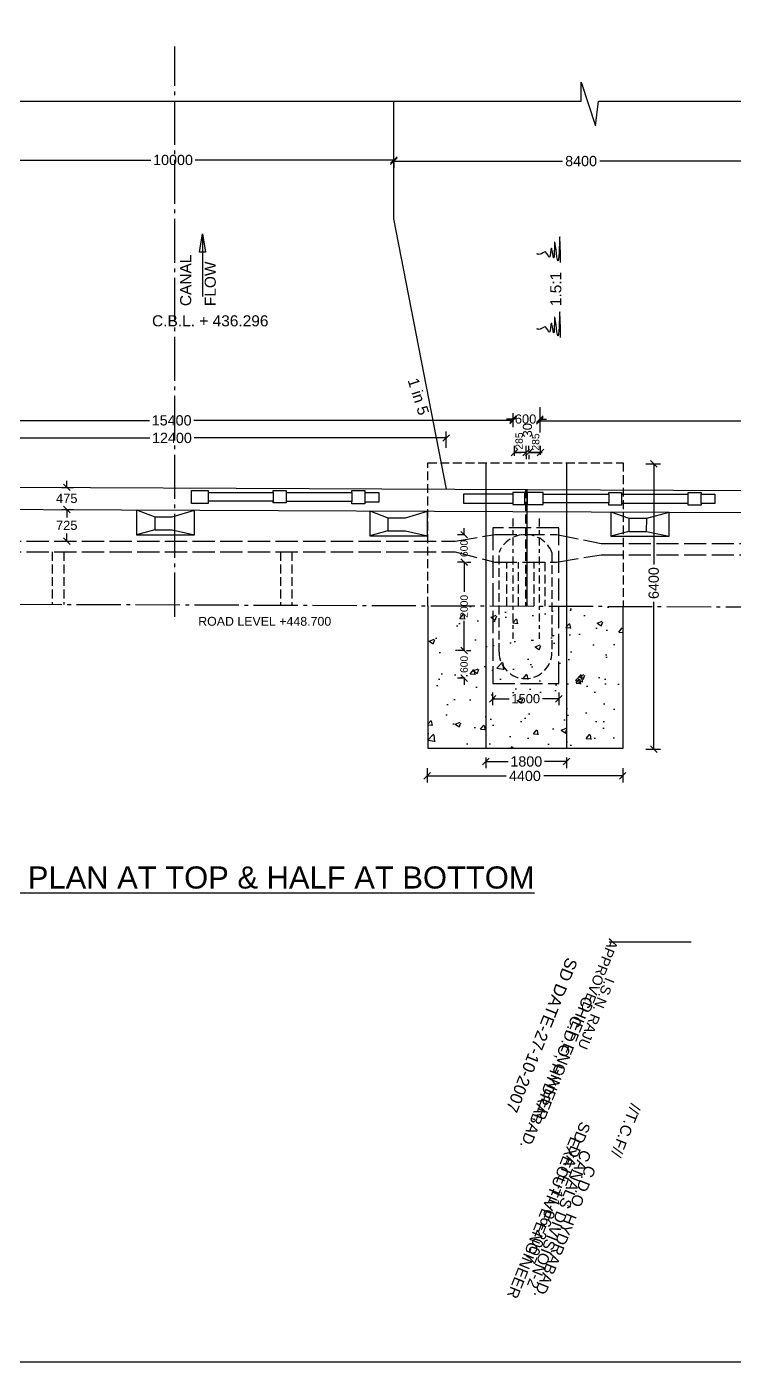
# Model space of a CAD drawing. Header units: inches. Extents: x 19201.6 to 19297.2, y 19008.4 to 19074.4.
# Drawn here: x 19236.53 to 19255.71, y 19008.42 to 19044.64 of the extents above; entities that cross this region are included whole.
import ezdxf

# ---------------------------------------------------------------- set-up
doc = ezdxf.new("R2010")
doc.units = ezdxf.units.IN
doc.header["$MEASUREMENT"] = 0
doc.linetypes.add('ACAD_ISO02W100', pattern=[15, 12, -3])
doc.linetypes.add('ACAD_ISO04W100', pattern=[30, 24, -3, 0, -3])
for name, color, linetype in [('DIMENSION', 255, 'Continuous'), ('DRAWING', 2, 'Continuous'), ('HATCH', 255, 'Continuous'), ('TEXT', 255, 'Continuous'), ('TXT', 7, 'Continuous'), ('TXT @ 1', 7, 'Continuous')]:
    doc.layers.add(name, color=color, linetype=linetype)
doc.styles.add('Notes', font='arial.ttf', dxfattribs={"height": 0.1})
doc.styles.get("Standard").update_dxf_attribs({"font": 'arial.ttf'})
doc.dimstyles.get("Standard").update_dxf_attribs({"dimtxt": 0.25, "dimasz": 0.18, "dimexe": 0.18, "dimexo": 0.0625, "dimgap": 0.09, "dimtad": 0, "dimtih": 1, "dimtoh": 1, "dimdec": 4, "dimzin": 0, "dimdsep": 46, "dimtxsty": 'Standard', "dimblk": 'OBLIQUE', "dimcen": 0.09, "dimadec": 0, "dimazin": 0, "dimtfac": 1, "dimtdec": 4, "dimtofl": 0, "dimtmove": 0, "dimatfit": 3, "dimfxl": 1, "dimtolj": 1, "dimtzin": 0, "dimarcsym": 0})

# ---------------------------------------------------------------- blocks, each defined once
blk = doc.blocks.new('_Oblique')
at = {"color": 0, "linetype": 'ByBlock', "lineweight": -2}
blk.add_line((-0.5, -0.5), (0.5, 0.5), dxfattribs=at)
blk = doc.blocks.new('*D29')
at = {"layer": 'Defpoints', "color": 0, "transparency": 16777216}
for p in [(19231.202, 19034.221), (19249.707, 19034.221), (19249.707, 19033.966)]:
    blk.add_point(p, dxfattribs=at)
at = {"layer": 'DIMENSION', "color": 0, "lineweight": -2, "transparency": 16777216}
for p, q in [((19231.202, 19034.158), (19231.202, 19033.786)), ((19249.707, 19034.158), (19249.707, 19033.786)), ((19231.202, 19033.966), (19239.855, 19033.966)), ((19249.707, 19033.966), (19241.054, 19033.966))]:
    blk.add_line(p, q, dxfattribs=at)
at = {"layer": 'DIMENSION', "color": 0, "lineweight": -2, "transparency": 16777216, "xscale": 0.18, "yscale": 0.18, "zscale": 0.18, "rotation": 180}
blk.add_blockref('_Oblique', (19231.202, 19033.966), dxfattribs=at)
at = {"layer": 'DIMENSION', "color": 0, "lineweight": -2, "transparency": 16777216, "xscale": 0.18, "yscale": 0.18, "zscale": 0.18}
blk.add_blockref('_Oblique', (19249.707, 19033.966), dxfattribs=at)
at = {"layer": 'DIMENSION', "color": 0, "transparency": 16777216, "insert": (19240.454, 19033.966), "char_height": 0.2778, "attachment_point": 5}
blk.add_mtext('\\A1;15400', dxfattribs=at)
blk = doc.blocks.new('*D30')
at = {"layer": 'Defpoints', "color": 0, "transparency": 16777216}
for p in [(19247.895, 19033.489), (19233.03, 19033.162), (19247.895, 19033.162)]:
    blk.add_point(p, dxfattribs=at)
at = {"layer": 'DIMENSION', "color": 0, "lineweight": -2, "transparency": 16777216}
for p, q in [((19233.03, 19033.224), (19233.03, 19033.669)), ((19233.03, 19033.489), (19239.863, 19033.489)), ((19247.895, 19033.489), (19241.061, 19033.489)), ((19247.895, 19033.224), (19247.895, 19033.669))]:
    blk.add_line(p, q, dxfattribs=at)
at = {"layer": 'DIMENSION', "color": 0, "lineweight": -2, "transparency": 16777216, "xscale": 0.18, "yscale": 0.18, "zscale": 0.18, "rotation": 180}
blk.add_blockref('_Oblique', (19233.03, 19033.489), dxfattribs=at)
at = {"layer": 'DIMENSION', "color": 0, "lineweight": -2, "transparency": 16777216, "xscale": 0.18, "yscale": 0.18, "zscale": 0.18}
blk.add_blockref('_Oblique', (19247.895, 19033.489), dxfattribs=at)
at = {"layer": 'DIMENSION', "color": 0, "transparency": 16777216, "insert": (19240.462, 19033.489), "char_height": 0.2778, "attachment_point": 5}
blk.add_mtext('\\A1;12400', dxfattribs=at)
blk = doc.blocks.new('*D38')
at = {"layer": 'Defpoints', "color": 0, "transparency": 16777216}
for p in [(19237.402, 19032.151), (19237.402, 19031.547), (19237.611, 19031.547)]:
    blk.add_point(p, dxfattribs=at)
at = {"layer": 'DIMENSION', "color": 0, "lineweight": -2, "transparency": 16777216}
for p, q in [((19237.611, 19032.151), (19237.611, 19032.331)), ((19237.465, 19032.151), (19237.791, 19032.151)), ((19237.465, 19031.547), (19237.791, 19031.547)), ((19237.611, 19031.547), (19237.611, 19031.367))]:
    blk.add_line(p, q, dxfattribs=at)
at = {"layer": 'DIMENSION', "color": 0, "lineweight": -2, "transparency": 16777216, "xscale": 0.18, "yscale": 0.18, "zscale": 0.18}
for p, rotation in [((19237.611, 19032.151), 270), ((19237.611, 19031.547), 90)]:
    blk.add_blockref('_Oblique', p, dxfattribs=dict(at, rotation=rotation))
at = {"layer": 'DIMENSION', "color": 0, "transparency": 16777216, "insert": (19237.611, 19031.849), "char_height": 0.25, "attachment_point": 5}
blk.add_mtext('\\A1;475', dxfattribs=at)
blk = doc.blocks.new('*D39')
at = {"layer": 'Defpoints', "color": 0, "transparency": 16777216}
for p in [(19237.409, 19031.547), (19237.409, 19030.691), (19237.61, 19030.691)]:
    blk.add_point(p, dxfattribs=at)
at = {"layer": 'DIMENSION', "color": 0, "lineweight": -2, "transparency": 16777216}
for p, q in [((19237.472, 19031.547), (19237.79, 19031.547)), ((19237.61, 19031.547), (19237.61, 19031.337)), ((19237.61, 19030.691), (19237.61, 19030.901)), ((19237.472, 19030.691), (19237.79, 19030.691))]:
    blk.add_line(p, q, dxfattribs=at)
at = {"layer": 'DIMENSION', "color": 0, "lineweight": -2, "transparency": 16777216, "xscale": 0.18, "yscale": 0.18, "zscale": 0.18}
for p, rotation in [((19237.61, 19031.547), 90), ((19237.61, 19030.691), 270)]:
    blk.add_blockref('_Oblique', p, dxfattribs=dict(at, rotation=rotation))
at = {"layer": 'DIMENSION', "color": 0, "transparency": 16777216, "insert": (19237.61, 19031.119), "char_height": 0.25, "attachment_point": 5}
blk.add_mtext('\\A1;725', dxfattribs=at)
blk = doc.blocks.new('*D40')
at = {"layer": 'Defpoints', "color": 0, "transparency": 16777216}
for p in [(19249.707, 19034.075), (19250.435, 19034.075), (19250.435, 19034.002)]:
    blk.add_point(p, dxfattribs=at)
at = {"layer": 'DIMENSION', "color": 0, "lineweight": -2, "transparency": 16777216}
for p, q in [((19249.707, 19034.002), (19249.527, 19034.002)), ((19249.707, 19034.012), (19249.707, 19033.822)), ((19250.435, 19034.012), (19250.435, 19033.822)), ((19250.435, 19034.002), (19250.615, 19034.002))]:
    blk.add_line(p, q, dxfattribs=at)
at = {"layer": 'DIMENSION', "color": 0, "lineweight": -2, "transparency": 16777216, "xscale": 0.18, "yscale": 0.18, "zscale": 0.18}
blk.add_blockref('_Oblique', (19249.707, 19034.002), dxfattribs=at)
at = {"layer": 'DIMENSION', "color": 0, "lineweight": -2, "transparency": 16777216, "xscale": 0.18, "yscale": 0.18, "zscale": 0.18, "rotation": 180}
blk.add_blockref('_Oblique', (19250.435, 19034.002), dxfattribs=at)
at = {"layer": 'DIMENSION', "color": 0, "transparency": 16777216, "insert": (19250.048, 19034.002), "char_height": 0.25, "attachment_point": 5}
blk.add_mtext('\\A1;600', dxfattribs=at)
blk = doc.blocks.new('*D41')
at = {"layer": 'Defpoints', "color": 0, "transparency": 16777216}
for p in [(19250.435, 19034.032), (19268.896, 19034.032), (19268.896, 19033.958)]:
    blk.add_point(p, dxfattribs=at)
at = {"layer": 'DIMENSION', "color": 0, "lineweight": -2, "transparency": 16777216}
for p, q in [((19250.435, 19033.97), (19250.435, 19033.778)), ((19250.435, 19033.958), (19259.066, 19033.958)), ((19268.896, 19033.958), (19260.265, 19033.958)), ((19268.896, 19033.97), (19268.896, 19033.778))]:
    blk.add_line(p, q, dxfattribs=at)
at = {"layer": 'DIMENSION', "color": 0, "lineweight": -2, "transparency": 16777216, "xscale": 0.18, "yscale": 0.18, "zscale": 0.18, "rotation": 180}
blk.add_blockref('_Oblique', (19250.435, 19033.958), dxfattribs=at)
at = {"layer": 'DIMENSION', "color": 0, "lineweight": -2, "transparency": 16777216, "xscale": 0.18, "yscale": 0.18, "zscale": 0.18}
blk.add_blockref('_Oblique', (19268.896, 19033.958), dxfattribs=at)
at = {"layer": 'DIMENSION', "color": 0, "transparency": 16777216, "insert": (19259.666, 19033.958), "char_height": 0.2778, "attachment_point": 5}
blk.add_mtext('\\A1;15400', dxfattribs=at)
blk = doc.blocks.new('*D43')
at = {"layer": 'Defpoints', "color": 0, "transparency": 16777216}
for p in [(19253.243, 19032.791), (19253.243, 19025.048), (19253.522, 19025.048)]:
    blk.add_point(p, dxfattribs=at)
at = {"layer": 'DIMENSION', "color": 0, "lineweight": -2, "transparency": 16777216}
for p, q in [((19253.305, 19032.791), (19253.702, 19032.791)), ((19253.522, 19032.791), (19253.522, 19030.06)), ((19253.522, 19025.048), (19253.522, 19029.049)), ((19253.305, 19025.048), (19253.702, 19025.048))]:
    blk.add_line(p, q, dxfattribs=at)
at = {"layer": 'DIMENSION', "color": 0, "lineweight": -2, "transparency": 16777216, "xscale": 0.18, "yscale": 0.18, "zscale": 0.18}
for p, rotation in [((19253.522, 19032.791), 90), ((19253.522, 19025.048), 270)]:
    blk.add_blockref('_Oblique', p, dxfattribs=dict(at, rotation=rotation))
at = {"layer": 'DIMENSION', "color": 0, "transparency": 16777216, "insert": (19253.522, 19029.554), "char_height": 0.2778, "attachment_point": 5, "rotation": 90}
blk.add_mtext('\\A1;6400', dxfattribs=at)
blk = doc.blocks.new('*D44')
at = {"layer": 'Defpoints', "color": 0, "transparency": 16777216}
for p in [(19248.461, 19030.867), (19248.382, 19030.118), (19248.461, 19030.118)]:
    blk.add_point(p, dxfattribs=at)
at = {"layer": 'DIMENSION', "color": 0, "lineweight": -2, "transparency": 16777216}
for p, q in [((19248.382, 19030.867), (19248.382, 19031.047)), ((19248.398, 19030.867), (19248.202, 19030.867)), ((19248.398, 19030.118), (19248.202, 19030.118)), ((19248.382, 19030.118), (19248.382, 19029.938))]:
    blk.add_line(p, q, dxfattribs=at)
at = {"layer": 'DIMENSION', "color": 0, "lineweight": -2, "transparency": 16777216, "xscale": 0.18, "yscale": 0.18, "zscale": 0.18}
for p, rotation in [((19248.382, 19030.867), 270), ((19248.382, 19030.118), 90)]:
    blk.add_blockref('_Oblique', p, dxfattribs=dict(at, rotation=rotation))
at = {"layer": 'DIMENSION', "color": 0, "transparency": 16777216, "insert": (19248.382, 19030.493), "char_height": 0.2, "attachment_point": 5, "rotation": 90}
blk.add_mtext('\\A1;600', dxfattribs=at)
blk = doc.blocks.new('*D45')
at = {"layer": 'Defpoints', "color": 0, "transparency": 16777216}
for p in [(19248.382, 19030.126), (19248.382, 19027.723), (19248.383, 19027.723)]:
    blk.add_point(p, dxfattribs=at)
at = {"layer": 'DIMENSION', "color": 0, "lineweight": -2, "transparency": 16777216}
for p, q in [((19248.383, 19030.126), (19248.383, 19029.314)), ((19248.444, 19030.126), (19248.563, 19030.126)), ((19248.383, 19027.723), (19248.383, 19028.534)), ((19248.444, 19027.723), (19248.563, 19027.723))]:
    blk.add_line(p, q, dxfattribs=at)
at = {"layer": 'DIMENSION', "color": 0, "lineweight": -2, "transparency": 16777216, "xscale": 0.18, "yscale": 0.18, "zscale": 0.18}
for p, rotation in [((19248.383, 19030.126), 90), ((19248.383, 19027.723), 270)]:
    blk.add_blockref('_Oblique', p, dxfattribs=dict(at, rotation=rotation))
at = {"layer": 'DIMENSION', "color": 0, "transparency": 16777216, "insert": (19248.383, 19028.924), "char_height": 0.2, "attachment_point": 5, "rotation": 90}
blk.add_mtext('\\A1;2000', dxfattribs=at)
blk = doc.blocks.new('*D46')
at = {"layer": 'Defpoints', "color": 0, "transparency": 16777216}
for p in [(19248.461, 19027.723), (19248.382, 19026.974), (19248.461, 19026.974)]:
    blk.add_point(p, dxfattribs=at)
at = {"layer": 'DIMENSION', "color": 0, "lineweight": -2, "transparency": 16777216}
for p, q in [((19248.398, 19027.723), (19248.202, 19027.723)), ((19248.382, 19027.723), (19248.382, 19027.903)), ((19248.398, 19026.974), (19248.202, 19026.974)), ((19248.382, 19026.974), (19248.382, 19026.794))]:
    blk.add_line(p, q, dxfattribs=at)
at = {"layer": 'DIMENSION', "color": 0, "lineweight": -2, "transparency": 16777216, "xscale": 0.18, "yscale": 0.18, "zscale": 0.18}
for p, rotation in [((19248.382, 19027.723), 270), ((19248.382, 19026.974), 90)]:
    blk.add_blockref('_Oblique', p, dxfattribs=dict(at, rotation=rotation))
at = {"layer": 'DIMENSION', "color": 0, "transparency": 16777216, "insert": (19248.382, 19027.349), "char_height": 0.2, "attachment_point": 5, "rotation": 90}
blk.add_mtext('\\A1;600', dxfattribs=at)
blk = doc.blocks.new('*D47')
at = {"layer": 'Defpoints', "color": 0, "transparency": 16777216}
for p in [(19249.156, 19026.647), (19250.948, 19026.647), (19250.948, 19026.419)]:
    blk.add_point(p, dxfattribs=at)
at = {"layer": 'DIMENSION', "color": 0, "lineweight": -2, "transparency": 16777216}
for p, q in [((19249.156, 19026.584), (19249.156, 19026.239)), ((19250.948, 19026.584), (19250.948, 19026.239)), ((19249.156, 19026.419), (19249.601, 19026.419)), ((19250.948, 19026.419), (19250.503, 19026.419))]:
    blk.add_line(p, q, dxfattribs=at)
at = {"layer": 'DIMENSION', "color": 0, "lineweight": -2, "transparency": 16777216, "xscale": 0.18, "yscale": 0.18, "zscale": 0.18, "rotation": 180}
blk.add_blockref('_Oblique', (19249.156, 19026.419), dxfattribs=at)
at = {"layer": 'DIMENSION', "color": 0, "lineweight": -2, "transparency": 16777216, "xscale": 0.18, "yscale": 0.18, "zscale": 0.18}
blk.add_blockref('_Oblique', (19250.948, 19026.419), dxfattribs=at)
at = {"layer": 'DIMENSION', "color": 0, "transparency": 16777216, "insert": (19250.052, 19026.419), "char_height": 0.25, "attachment_point": 5}
blk.add_mtext('\\A1;1500', dxfattribs=at)
blk = doc.blocks.new('*D48')
at = {"layer": 'Defpoints', "color": 0, "transparency": 16777216}
for p in [(19248.972, 19024.886), (19251.161, 19024.886), (19251.161, 19024.715)]:
    blk.add_point(p, dxfattribs=at)
at = {"layer": 'DIMENSION', "color": 0, "lineweight": -2, "transparency": 16777216}
for p, q in [((19248.972, 19024.823), (19248.972, 19024.535)), ((19251.161, 19024.823), (19251.161, 19024.535)), ((19248.972, 19024.715), (19249.576, 19024.715)), ((19251.161, 19024.715), (19250.558, 19024.715))]:
    blk.add_line(p, q, dxfattribs=at)
at = {"layer": 'DIMENSION', "color": 0, "lineweight": -2, "transparency": 16777216, "xscale": 0.18, "yscale": 0.18, "zscale": 0.18, "rotation": 180}
blk.add_blockref('_Oblique', (19248.972, 19024.715), dxfattribs=at)
at = {"layer": 'DIMENSION', "color": 0, "lineweight": -2, "transparency": 16777216, "xscale": 0.18, "yscale": 0.18, "zscale": 0.18}
blk.add_blockref('_Oblique', (19251.161, 19024.715), dxfattribs=at)
at = {"layer": 'DIMENSION', "color": 0, "transparency": 16777216, "insert": (19250.067, 19024.715), "char_height": 0.2778, "attachment_point": 5}
blk.add_mtext('\\A1;1800', dxfattribs=at)
blk = doc.blocks.new('*D49')
at = {"layer": 'Defpoints', "color": 0, "transparency": 16777216}
for p in [(19247.38, 19024.594), (19252.68, 19024.594), (19252.68, 19024.323)]:
    blk.add_point(p, dxfattribs=at)
at = {"layer": 'DIMENSION', "color": 0, "lineweight": -2, "transparency": 16777216}
for p, q in [((19247.38, 19024.532), (19247.38, 19024.143)), ((19252.68, 19024.532), (19252.68, 19024.143)), ((19247.38, 19024.323), (19249.52, 19024.323)), ((19252.68, 19024.323), (19250.54, 19024.323))]:
    blk.add_line(p, q, dxfattribs=at)
at = {"layer": 'DIMENSION', "color": 0, "lineweight": -2, "transparency": 16777216, "xscale": 0.18, "yscale": 0.18, "zscale": 0.18, "rotation": 180}
blk.add_blockref('_Oblique', (19247.38, 19024.323), dxfattribs=at)
at = {"layer": 'DIMENSION', "color": 0, "lineweight": -2, "transparency": 16777216, "xscale": 0.18, "yscale": 0.18, "zscale": 0.18}
blk.add_blockref('_Oblique', (19252.68, 19024.323), dxfattribs=at)
at = {"layer": 'DIMENSION', "color": 0, "transparency": 16777216, "insert": (19250.03, 19024.323), "char_height": 0.2778, "attachment_point": 5}
blk.add_mtext('\\A1;4400', dxfattribs=at)
blk = doc.blocks.new('*D60')
at = {"layer": 'Defpoints', "color": 0, "transparency": 16777216}
for p in [(19234.509, 19041.028), (19246.475, 19041.028), (19246.475, 19041.028)]:
    blk.add_point(p, dxfattribs=at)
at = {"layer": 'DIMENSION', "color": 0, "lineweight": -2, "transparency": 16777216}
for p, q in [((19234.509, 19041.028), (19239.893, 19041.028)), ((19246.475, 19041.028), (19241.091, 19041.028)), ((19246.475, 19041.09), (19246.475, 19041.208)), ((19234.509, 19040.966), (19234.509, 19040.848))]:
    blk.add_line(p, q, dxfattribs=at)
at = {"layer": 'DIMENSION', "color": 0, "lineweight": -2, "transparency": 16777216, "xscale": 0.18, "yscale": 0.18, "zscale": 0.18, "rotation": 180}
blk.add_blockref('_Oblique', (19234.509, 19041.028), dxfattribs=at)
at = {"layer": 'DIMENSION', "color": 0, "lineweight": -2, "transparency": 16777216, "xscale": 0.18, "yscale": 0.18, "zscale": 0.18}
blk.add_blockref('_Oblique', (19246.475, 19041.028), dxfattribs=at)
at = {"layer": 'DIMENSION', "color": 0, "transparency": 16777216, "insert": (19240.492, 19041.028), "char_height": 0.2778, "attachment_point": 5}
blk.add_mtext('\\A1;10000', dxfattribs=at)
blk = doc.blocks.new('*D61')
at = {"layer": 'Defpoints', "color": 0, "transparency": 16777216}
for p in [(19246.475, 19041.028), (19256.631, 19040.998), (19256.631, 19040.998)]:
    blk.add_point(p, dxfattribs=at)
at = {"layer": 'DIMENSION', "color": 0, "lineweight": -2, "transparency": 16777216}
for p, q in [((19256.631, 19041.06), (19256.631, 19041.178)), ((19246.475, 19040.998), (19251.048, 19040.998)), ((19246.475, 19040.965), (19246.475, 19040.818)), ((19256.631, 19040.998), (19252.057, 19040.998))]:
    blk.add_line(p, q, dxfattribs=at)
at = {"layer": 'DIMENSION', "color": 0, "lineweight": -2, "transparency": 16777216, "xscale": 0.18, "yscale": 0.18, "zscale": 0.18, "rotation": 180}
blk.add_blockref('_Oblique', (19246.475, 19040.998), dxfattribs=at)
at = {"layer": 'DIMENSION', "color": 0, "lineweight": -2, "transparency": 16777216, "xscale": 0.18, "yscale": 0.18, "zscale": 0.18}
blk.add_blockref('_Oblique', (19256.631, 19040.998), dxfattribs=at)
at = {"layer": 'DIMENSION', "color": 0, "transparency": 16777216, "insert": (19251.553, 19040.998), "char_height": 0.2778, "attachment_point": 5}
blk.add_mtext('\\A1;8400', dxfattribs=at)

msp = doc.modelspace()

# ---------------------------------------------------------------- hatches: boundary and pattern name
at = {"layer": 'HATCH'}
h = msp.add_hatch(dxfattribs=at)
h.set_pattern_fill('AR-CONC', color=256, scale=0.2, style=0)
h.set_pattern_definition([(50, (0, 0), (1.434520365, -0.12550427), [0.15, -1.65]), (355, (0, 0), (-0.27750267, 1.50438427), [0.12, -1.32]), (100.4514, (0.1195, -0.0105), (1.15701876, 1.378879084), [0.12748038, -1.402284224]), (46.1842, (0, 0.4), (2.1344821, -0.33103803), [0.225, -2.475]), (96.6356, (0.1779, 0.3724), (1.86932541, 1.94823574), [0.19122058, -2.103426]), (351.1842, (0, 0.4), (1.86932389, 1.9482372), [0.18, -1.98]), (21, (0.2, 0.3), (1.193814104, -0.80523778), [0.15, -1.65]), (326, (0.2, 0.3), (0.48663066, 1.45030009), [0.12, -1.32]), (71.4514, (0.2995, 0.2329), (1.68044526, 0.64506099), [0.12748038, -1.402284224]), (37.5, (0, 0), (0.024319711, 0.665787708), [0, -1.304, 0, -1.34, 0, -1.325]), (7.5, (0, 0), (0.526139075, 0.788823424), [0, -0.764, 0, -1.274, 0, -0.505]), (327.5, (-0.446, 0), (1.067644872, -0.045109743), [0, -0.5, 0, -1.56, 0, -2.07]), (317.5, (-0.646, 0), (1.16637234, 0.200209965), [0, -0.65, 0, -1.036, 0, -1.47])])
h.paths.add_polyline_path([(19247.39948, 19028.94115), (19252.69034, 19028.94115), (19252.69034, 19025.0781), (19247.39948, 19025.0781)])

# ---------------------------------------------------------------- linework, layer by layer
at = {"layer": 'DIMENSION'}
for p, q in [((19249.74851, 19033.12614), (19249.74851, 19033.27617)), ((19249.74851, 19033.00501), (19249.74851, 19033.24364)), ((19250.06363, 19033.09617), (19249.74851, 19033.09617)), ((19249.74851, 19033.09617), (19249.92851, 19033.09617)), ((19250.06363, 19033.09485), (19249.88363, 19033.09485)), ((19250.06363, 19033.03755), (19250.06363, 19033.27617)), ((19250.13848, 19033.12482), (19250.13848, 19033.27485)), ((19250.13848, 19033.09485), (19250.49848, 19033.09485)), ((19250.45359, 19033.09485), (19250.13848, 19033.09485)), ((19250.13848, 19033.09485), (19250.31848, 19033.09485)), ((19250.45359, 19033.09353), (19250.27359, 19033.09353)), ((19250.45359, 19033.03623), (19250.45359, 19033.27485)), ((19250.06363, 19033.03367), (19250.06363, 19032.91485)), ((19250.13848, 19033.03367), (19250.13848, 19032.91485))]:
    msp.add_line(p, q, dxfattribs=at)
msp.add_lwpolyline([(19250.43468, 19034.32192), (19250.43468, 19033.63544)], dxfattribs=at)
at = {"layer": 'DRAWING'}
msp.add_lwpolyline([(19296.90739, 19008.42213), (19201.60416, 19008.42213), (19201.60416, 19074.43576), (19296.90739, 19074.43576)], close=True, dxfattribs=at)
at = {"layer": 'DRAWING', "linetype": 'ACAD_ISO04W100', "ltscale": 0.05}
for points in [[(19240.54244, 19028.6368), (19240.54244, 19044.10404)], [(19202.67644, 19029.10555), (19279.25061, 19028.82406)]]:
    msp.add_lwpolyline(points, dxfattribs=at)
at = {"layer": 'DRAWING'}
for points in [[(19203.90584, 19042.62565), (19229.23329, 19042.62565), (19229.25381, 19043.22064), (19229.69849, 19042.00403), (19229.68481, 19042.62565), (19251.55511, 19042.62565), (19251.55511, 19043.1421), (19251.94096, 19041.95858), (19252.02219, 19042.62565), (19276.5928, 19042.62565)], [(19247.90517, 19032.10351), (19246.47499, 19039.42996), (19246.47499, 19042.62565)], [(19248.9724, 19032.81922), (19248.9724, 19025.0781)], [(19251.16136, 19032.81922), (19251.16136, 19025.0781)], [(19214.54204, 19032.25561), (19265.90221, 19032.02146)], [(19240.99006, 19032.06947), (19241.44348, 19032.06947), (19241.44348, 19032.01511), (19243.20888, 19032.01511), (19243.20888, 19032.06947), (19243.55719, 19032.06947), (19243.55719, 19032.01511), (19245.34252, 19032.01511), (19245.34252, 19032.06947), (19245.69271, 19032.06947), (19245.69271, 19032.01511), (19246.07255, 19032.01511), (19246.07255, 19031.74773), (19245.69271, 19031.74773), (19245.69271, 19031.7002), (19245.34252, 19031.7002), (19245.34252, 19031.76656), (19243.55719, 19031.76656), (19243.55719, 19031.72753), (19243.20888, 19031.72753), (19243.20888, 19031.77287), (19241.44348, 19031.77287), (19241.44348, 19031.71208), (19240.99006, 19031.71208), (19240.99006, 19032.06947)], [(19241.44348, 19032.01511), (19241.44348, 19031.77287)], [(19243.20888, 19032.01511), (19243.20888, 19031.7502)], [(19243.55719, 19032.01511), (19243.55719, 19031.76656)], [(19245.34252, 19032.01511), (19245.34252, 19031.76656)], [(19245.69271, 19032.01511), (19245.69271, 19031.74773)], [(19248.36367, 19031.96981), (19248.36367, 19031.72475), (19249.70378, 19031.72475), (19249.70378, 19031.68664), (19250.02804, 19031.68664), (19250.02804, 19032.01148), (19249.70378, 19032.01148), (19249.70378, 19031.9671), (19248.36367, 19031.9671)], [(19249.70378, 19031.9671), (19249.70378, 19031.72475)], [(19250.08151, 19032.08505), (19250.08151, 19028.92275)], [(19250.09095, 19032.01148), (19250.09095, 19031.68664), (19250.52368, 19031.68664), (19250.52368, 19032.01148), (19250.09095, 19032.01148)], [(19250.52368, 19031.96281), (19252.30502, 19031.96281), (19252.30502, 19032.01148), (19252.64851, 19032.01148), (19252.64851, 19031.96281), (19254.45835, 19031.96281), (19254.45835, 19032.01148), (19254.8099, 19032.01148), (19254.8099, 19031.96281), (19255.17921, 19031.96281), (19255.17921, 19031.70883), (19254.8099, 19031.70883), (19254.8099, 19031.96281)], [(19252.30502, 19031.96281), (19252.30502, 19031.72863)], [(19252.64851, 19031.96281), (19252.65184, 19031.70869)], [(19254.8099, 19031.70883), (19254.8099, 19031.66856), (19254.45835, 19031.66856), (19254.45835, 19031.96281)], [(19211.66392, 19031.63765), (19215.75444, 19031.63765), (19275.16018, 19031.38915)], [(19254.45835, 19031.70869), (19252.65184, 19031.70869), (19252.65184, 19031.66856), (19252.30502, 19031.66856), (19252.30502, 19031.72863), (19250.52368, 19031.72863)], [(19239.5029, 19031.53831), (19239.5029, 19030.86651), (19241.07008, 19030.86651), (19241.07008, 19031.53175)], [(19239.5029, 19031.53831), (19239.99392, 19031.34715), (19240.46966, 19031.34715), (19241.07008, 19031.53175)], [(19239.99392, 19031.34715), (19239.99392, 19030.99508), (19239.5029, 19030.86651)], [(19245.82264, 19031.51055), (19245.82264, 19030.83876), (19247.38981, 19030.83876), (19247.38981, 19031.504)], [(19245.82264, 19031.51055), (19246.31365, 19031.31939), (19246.78939, 19031.31939), (19247.38981, 19031.504)], [(19246.31365, 19031.31939), (19246.31365, 19030.96733), (19245.82264, 19030.83876)], [(19252.3614, 19031.48452), (19252.3614, 19030.82404), (19253.93869, 19030.82404), (19253.93869, 19031.47792)], [(19252.3614, 19031.48452), (19252.8502, 19031.3115), (19253.33867, 19031.3115), (19253.93869, 19031.47792)], [(19252.8502, 19031.3115), (19252.8502, 19030.95637), (19252.3614, 19030.82404)], [(19252.8502, 19030.95637), (19253.33037, 19030.95637), (19253.33867, 19031.3115)], [(19239.99392, 19030.99508), (19240.46966, 19030.99508), (19241.07008, 19030.86651)], [(19246.31365, 19030.96733), (19246.78939, 19030.96733), (19247.38981, 19030.83876)], [(19253.33037, 19030.95637), (19253.93869, 19030.82404)], [(19247.39948, 19028.94115), (19247.39948, 19025.0781), (19252.69034, 19025.0781), (19252.69034, 19028.9217)]]:
    msp.add_lwpolyline(points, dxfattribs=at)
at = {"layer": 'DRAWING', "linetype": 'ACAD_ISO02W100', "ltscale": 0.02}
for points in [[(19247.39948, 19028.94115), (19247.39948, 19032.81922), (19252.69034, 19032.81922), (19252.69034, 19028.9217)], [(19250.04837, 19032.09359), (19250.04837, 19028.93129)], [(19237.21646, 19030.39808), (19237.21646, 19028.97858)], [(19237.53132, 19030.39808), (19237.53132, 19028.97742)], [(19243.40145, 19030.39808), (19243.40145, 19028.95584)], [(19243.71631, 19030.39808), (19243.71631, 19028.95469)], [(19249.53579, 19028.93329), (19249.53579, 19030.12115)], [(19249.85712, 19028.93329), (19249.85712, 19030.12115)], [(19250.28381, 19028.93329), (19250.28381, 19030.12115)], [(19250.56661, 19030.12115), (19250.56661, 19028.9295)]]:
    msp.add_lwpolyline(points, dxfattribs=at)
at = {"layer": 'DRAWING', "linetype": 'ACAD_ISO04W100', "ltscale": 0.009}
for points in [[(19249.69829, 19031.30915), (19249.69829, 19028.04253)], [(19250.41363, 19031.30915), (19250.41363, 19028.04253)]]:
    msp.add_lwpolyline(points, dxfattribs=at)
at = {"layer": 'DRAWING', "linetype": 'ACAD_ISO02W100', "ltscale": 0.05}
for points in [[(19211.66392, 19031.051), (19212.54778, 19031.051), (19213.59266, 19030.75039), (19229.08861, 19030.75039), (19229.96823, 19030.9409), (19231.77255, 19030.9409), (19232.77349, 19030.69102), (19248.14285, 19030.69102), (19249.21301, 19030.87145), (19250.88353, 19030.87145), (19252.09404, 19030.62863), (19267.36315, 19030.62863), (19268.42859, 19030.79142), (19269.25396, 19030.79142)], [(19211.58533, 19030.24913), (19212.54778, 19030.24913), (19213.59266, 19030.46323), (19229.08861, 19030.46323), (19229.96823, 19030.15634), (19231.77255, 19030.15634), (19232.77349, 19030.39808), (19248.14285, 19030.39808), (19249.21301, 19030.12115), (19250.88353, 19030.12115), (19252.09404, 19030.32336), (19267.36315, 19030.32336), (19268.42859, 19030.03397), (19269.25396, 19030.03397)]]:
    msp.add_lwpolyline(points, dxfattribs=at)
msp.add_lwpolyline([(19249.15617, 19026.8285), (19250.94774, 19026.8285), (19250.94774, 19031.04916), (19249.15617, 19031.04916), (19249.15617, 19026.8285)], close=True, dxfattribs=at)
at = {"layer": 'DRAWING', "linetype": 'ACAD_ISO02W100', "ltscale": 0.02}
msp.add_lwpolyline([(19249.32928, 19027.68237), (19249.32928, 19030.38369, -0.67976524), (19250.76438, 19030.38369), (19250.76438, 19027.68237, -1), (19249.32928, 19027.68237, -1)], format="xyb", dxfattribs=at)
at = {"layer": 'DRAWING'}
for points in [[(19250.99814, 19038.24846), (19250.96959, 19038.91727), (19250.922, 19038.28966), (19250.83633, 19038.80316), (19250.80778, 19038.37524), (19250.7475, 19038.63833), (19250.69039, 19038.39109), (19250.58569, 19038.53373), (19250.44292, 19038.47034), (19250.35092, 19038.48618)], [(19250.99814, 19036.21567), (19250.96959, 19036.88448), (19250.922, 19036.25688), (19250.83633, 19036.77037), (19250.80778, 19036.34246), (19250.7475, 19036.60555), (19250.69039, 19036.35831), (19250.58569, 19036.50095), (19250.44292, 19036.43755), (19250.35092, 19036.4534)]]:
    msp.add_spline(points, degree=3, dxfattribs=at)
at = {"layer": 'TXT'}
msp.add_line((19252.31445, 19019.82602), (19254.53413, 19019.82602), dxfattribs=at)

# ---------------------------------------------------------------- block references
at = {"layer": 'DIMENSION', "xscale": 0.18, "yscale": 0.18, "zscale": 0.18, "rotation": 180}
for p in [(19249.74851, 19033.09617), (19250.13848, 19033.09485)]:
    msp.add_blockref('_Oblique', p, dxfattribs=at)
at = {"layer": 'DIMENSION', "xscale": 0.18, "yscale": 0.18, "zscale": 0.18}
for p in [(19250.06363, 19033.09617), (19250.06363, 19033.09485), (19250.45359, 19033.09353)]:
    msp.add_blockref('_Oblique', p, dxfattribs=at)

# ---------------------------------------------------------------- texts
at = {"layer": 'DIMENSION', "attachment_point": 5, "rotation": 90}
for s, insert, char_height in [('30', (19250.10044, 19033.69887), 0.25), ('\\A1;285', (19249.8739, 19033.40682), 0.2), ('\\A1;285', (19250.32174, 19033.38129), 0.2)]:
    msp.add_mtext(s, dxfattribs=dict(at, insert=insert, char_height=char_height))
at = {"layer": 'TEXT'}
msp.add_text('%%UHALF PLAN AT TOP & HALF AT BOTTOM', height=0.6, dxfattribs=at).set_placement((19234.18003, 19021.27004))
at = {"layer": 'TEXT', "char_height": 0.3, "width": 5.3369355, "attachment_point": 1}
for s, insert, rotation in [('CANAL', (19240.6848, 19037.06471), 90), ('FLOW', (19241.35005, 19037.06471), 90), ('1.5:1', (19250.71697, 19037.06471), 90), ('1 in 5', (19247.13347, 19035.14771), 287.459551)]:
    msp.add_mtext(s, dxfattribs=dict(at, insert=insert, rotation=rotation))
at = {"layer": 'TEXT', "attachment_point": 1}
for s, insert, char_height, width in [('C.B.L. + 436.296', (19239.92253, 19036.81669), 0.3, 5.3369355), ('ROAD LEVEL +448.700', (19241.17395, 19028.63729), 0.24, 4.2695484)]:
    msp.add_mtext(s, dxfattribs=dict(at, insert=insert, char_height=char_height, width=width))
at = {"layer": 'TXT @ 1', "style": 'Notes'}
for s, height, p in [('APPROVED ', 0.27222, (19252.31363, 19019.93355)), ('SD DATE-27-10-2007', 0.3266646, (19251.16431, 19019.42558)), ('I.S.N. RAJU', 0.2722205, (19252.21617, 19018.88005)), ('CHIEF ENGINEER,', 0.2994425, (19251.60477, 19018.37563)), ('C.D.O, HYDRABAD.', 0.2994425, (19251.31268, 19017.85296)), ('//T.C.F//', 0.299443, (19252.90622, 19015.46607)), ('SD DATE-11-06-2007', 0.2994425, (19251.53806, 19014.97201)), ('EXECUTIVE ENGINEER', 0.2994425, (19251.27346, 19014.56322)), ('CANALS DIVISION-2', 0.2994425, (19251.5621, 19014.2132)), ('C.D.O, HYDRABAD.', 0.2994425, (19251.68358, 19013.78902))]:
    msp.add_text(s, height=height, rotation=248.185399, dxfattribs=at).set_placement(p)

# ---------------------------------------------------------------- dimensions: what is measured, and where the dimension line sits
at = {"layer": 'DIMENSION'}
for base, p1, p2, text, picture, middle in [((19246.47499, 19041.02781), (19234.50875, 19041.02833), (19246.47499, 19041.02781), '10000', '*D60', (19240.49187, 19041.02781)), ((19256.63086, 19040.99773), (19246.47499, 19041.02781), (19256.63086, 19040.99773), '8400', '*D61', (19251.55293, 19040.99773)), ((19249.70675, 19033.96624), (19231.20219, 19034.22067), (19249.70675, 19034.22067), '15400', '*D29', (19240.45447, 19033.96624)), ((19268.89642, 19033.95828), (19250.43468, 19034.03201), (19268.89642, 19034.03201), '15400', '*D41', (19259.66555, 19033.95828)), ((19247.89485, 19033.48854), (19233.02976, 19033.16174), (19247.89485, 19033.16174), '12400', '*D30', (19240.4623, 19033.48854)), ((19251.16136, 19024.71525), (19248.9724, 19024.88585), (19251.16136, 19024.88585), '1800', '*D48', (19250.06688, 19024.71525)), ((19252.68035, 19024.32262), (19247.38038, 19024.59403), (19252.68035, 19024.59403), '4400', '*D49', (19250.03036, 19024.32262))]:
    dim = msp.add_linear_dim(base=base, p1=p1, p2=p2, text=text, dimstyle='Standard', override={"dimtxt": 0.277778}, dxfattribs=at)
    dim.commit()
    dim.dimension.update_dxf_attribs({"geometry": picture, "text_midpoint": middle})
dim = msp.add_linear_dim(base=(19250.43468, 19034.00162), p1=(19249.70675, 19034.07481), p2=(19250.43468, 19034.07481), text='600', dimstyle='Standard', dxfattribs=at)
dim.commit()
dim.dimension.update_dxf_attribs({"geometry": '*D40', "text_midpoint": (19250.04844, 19034.00162), "dimtype": 160})
dim = msp.add_linear_dim(base=(19253.52192, 19025.04765), p1=(19253.24257, 19032.79129), p2=(19253.24257, 19025.04765), angle=90, text='6400', dimstyle='Standard', override={"dimtxt": 0.277778}, dxfattribs=at)
dim.commit()
dim.dimension.update_dxf_attribs({"geometry": '*D43', "text_midpoint": (19253.52192, 19029.55446), "dimtype": 160, "text_rotation": 90})
for p1, p2, distance, text, picture, middle in [((19237.402, 19032.15139), (19237.402, 19031.5471), 0.20888, '475', '*D38', (19237.61088, 19031.84924)), ((19237.40921, 19031.54707), (19237.40921, 19030.69102), 0.20083, '725', '*D39', (19237.61003, 19031.11904))]:
    dim = msp.add_aligned_dim(p1=p1, p2=p2, distance=distance, text=text, dimstyle='Standard', dxfattribs=at)
    dim.commit()
    dim.dimension.update_dxf_attribs({"geometry": picture, "text_midpoint": middle})
for p1, p2, picture, middle in [((19248.46092, 19030.86708), (19248.46092, 19030.11793), '*D44', (19248.38153, 19030.49251)), ((19248.46092, 19027.72308), (19248.46092, 19026.97393), '*D46', (19248.38153, 19027.3485))]:
    dim = msp.add_aligned_dim(p1=p1, p2=p2, distance=-0.07939, text='600', dimstyle='Standard', override={"dimtxt": 0.2}, dxfattribs=at)
    dim.commit()
    dim.dimension.update_dxf_attribs({"geometry": picture, "text_midpoint": middle, "text_rotation": 90})
dim = msp.add_linear_dim(base=(19248.38349, 19027.72308), p1=(19248.38153, 19030.12556), p2=(19248.38153, 19027.72308), angle=90, text='2000', dimstyle='Standard', override={"dimtxt": 0.2}, dxfattribs=at)
dim.commit()
dim.dimension.update_dxf_attribs({"geometry": '*D45', "text_midpoint": (19248.38349, 19028.92432), "text_rotation": 90})
dim = msp.add_linear_dim(base=(19250.94774, 19026.41852), p1=(19249.15617, 19026.64656), p2=(19250.94774, 19026.64656), text='1500', dimstyle='Standard', dxfattribs=at)
dim.commit()
dim.dimension.update_dxf_attribs({"geometry": '*D47', "text_midpoint": (19250.05195, 19026.41852)})

# ---------------------------------------------------------------- leaders
msp.add_leader([(19241.2911, 19039.0288), (19241.2911, 19037.32337)], dimstyle='Standard', override={"dimasz": 0.5, "dimldrblk": 'ClosedBlank'}, dxfattribs=at)

doc.saveas('drawing.dxf')
